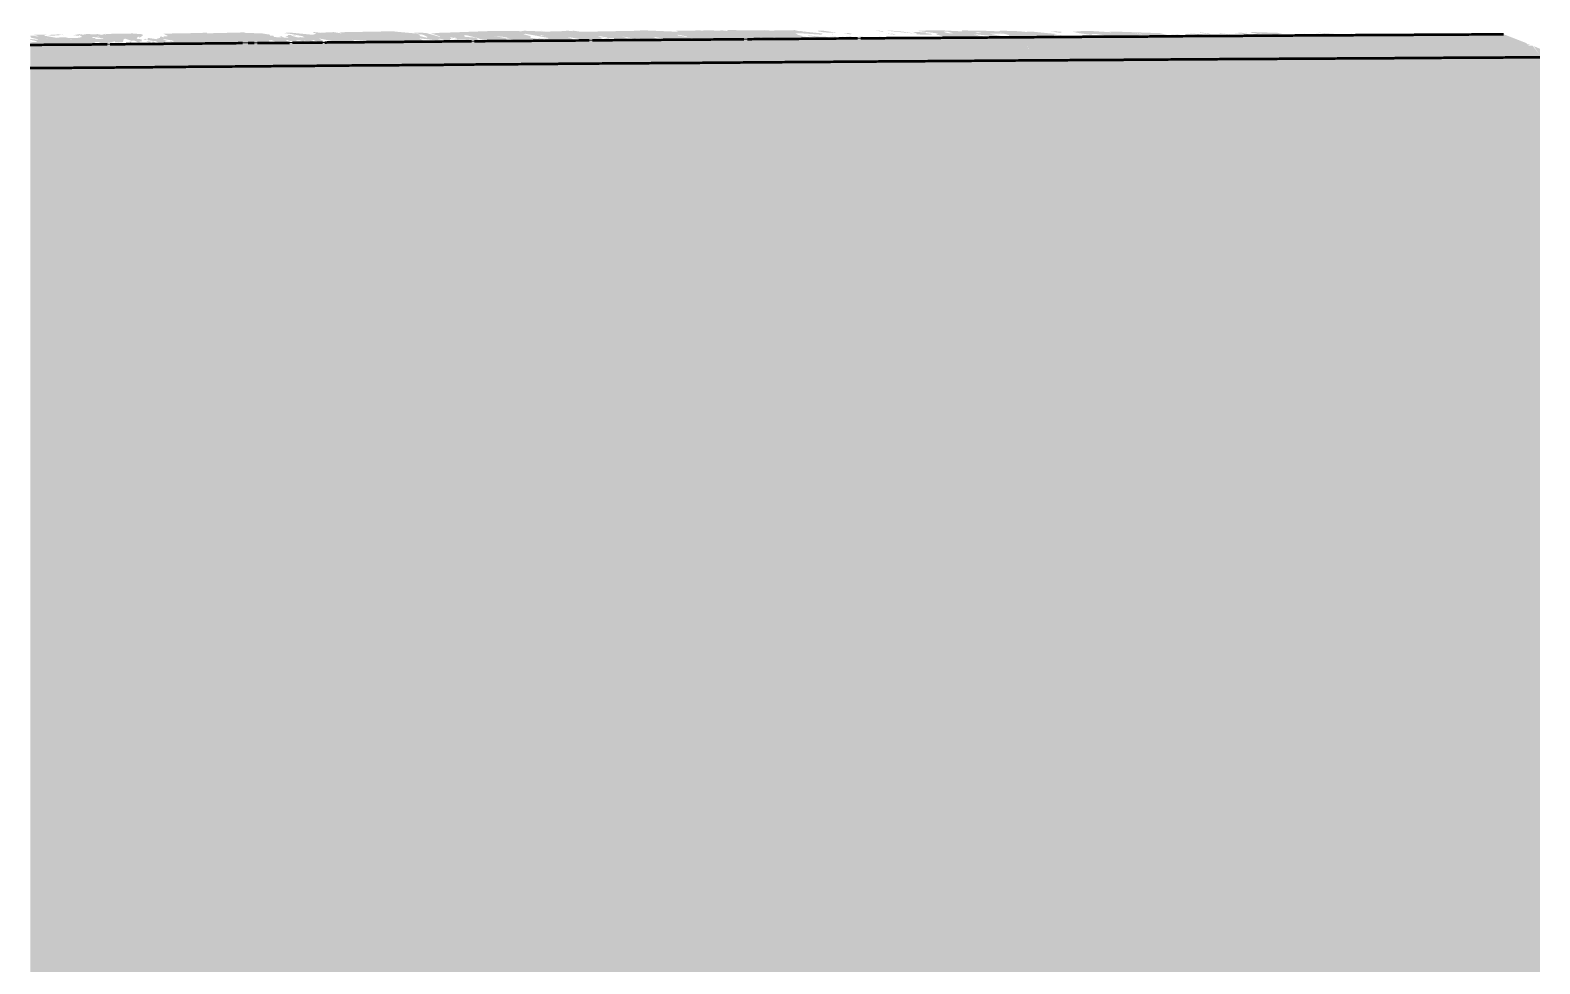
# Model space of a CAD drawing. Header units: metres. Extents: x 0 to 258, y 3 to 25.
# Drawn here: x 58.862 to 59.864, y 22.809 to 23.428 of the extents above; entities that cross this region are included whole.
import ezdxf

# ---------------------------------------------------------------- set-up
doc = ezdxf.new("R2010")
doc.units = ezdxf.units.M
doc.linetypes.add('JacobsDash', pattern=[0.0045, 0.003, -0.0015])
doc.layers.add('A-FLOR', color=7, linetype='Continuous', lineweight=50)
doc.layers.add('A-FLOR-HDLN', color=7, linetype='JacobsDash', lineweight=18)

msp = doc.modelspace()

# ---------------------------------------------------------------- hatches: boundary and pattern name
at = {"layer": 'A-FLOR', "lineweight": 5, "true_color": 0xc0c0c0}
h = msp.add_hatch(color=9, dxfattribs=at)
h.paths.add_polyline_path([(58.9137, 23.4192), (58.9136, 23.4184), (58.9141, 23.419)])
h.paths.add_polyline_path([(58.9177, 23.4192), (58.9175, 23.4185), (58.9193, 23.4185)])
h.paths.add_polyline_path([(58.9127, 23.4248), (58.9127, 23.4253), (58.9116, 23.4249)])
h.paths.add_polyline_path([(58.8625, 23.418), (58.9119, 23.419), (58.917, 23.4197), (58.9172, 23.4201), (58.9186, 23.4202), (58.9187, 23.4196), (58.9233, 23.4196), (58.9242, 23.42), (58.9239, 23.4208), (58.925, 23.4212), (58.9241, 23.4215), (58.9254, 23.4221), (58.9297, 23.4206), (58.9313, 23.4209), (58.9342, 23.4195), (58.9357, 23.4198), (58.9344, 23.4205), (58.9365, 23.4201), (58.9364, 23.4216), (58.9336, 23.4219), (58.9331, 23.4221), (58.9336, 23.423), (58.9347, 23.4235), (58.935, 23.4227), (58.9373, 23.4242), (58.9366, 23.425), (58.9303, 23.4255), (58.925, 23.4254), (58.919, 23.4253), (58.9186, 23.4253), (58.9172, 23.4253), (58.9107, 23.425), (58.9103, 23.4245), (58.9071, 23.4251), (58.9054, 23.4249), (58.9009, 23.4251), (58.9, 23.4251), (58.9, 23.4251), (58.8973, 23.4247), (58.8959, 23.4251), (58.8954, 23.4242), (58.8969, 23.4233), (58.8962, 23.4229), (58.8943, 23.4227), (58.8938, 23.4224), (58.8901, 23.4226), (58.8881, 23.4224), (58.8859, 23.423), (58.8812, 23.4228), (58.8799, 23.4226), (58.8713, 23.4241), (58.8732, 23.4246), (58.865, 23.4247), (58.8679, 23.4237), (58.8662, 23.4236), (58.8656, 23.4241), (58.8625, 23.4241), (58.863, 23.4227), (58.8658, 23.4221), (58.8677, 23.4217), (58.8673, 23.4213), (58.8625, 23.4219), (58.8625, 23.4211), (58.8634, 23.4213), (58.8666, 23.4203), (58.8671, 23.4198), (58.8645, 23.4198), (58.8625, 23.4196), (58.8625, 23.418)])
h.paths.add_polyline_path([(58.9211, 23.4185), (58.9226, 23.4185), (58.9212, 23.4194)])
h.paths.add_polyline_path([(58.9343, 23.4186), (58.9357, 23.4186), (58.9342, 23.4195)])
h.paths.add_polyline_path([(58.9424, 23.4187), (58.9443, 23.4187), (58.942, 23.4194)])
h.paths.add_polyline_path([(58.9463, 23.4187), (58.9464, 23.4193), (58.9458, 23.4193)])
h.paths.add_polyline_path([(58.9537, 23.4205), (58.9506, 23.4215), (58.9522, 23.4216), (58.9573, 23.4207), (58.9577, 23.4201), (58.9572, 23.4201), (58.9554, 23.4203)])
h.paths.add_polyline_path([(59.037, 23.4204), (59.0365, 23.4199), (59.0405, 23.4195), (59.0399, 23.4201)])
h.paths.add_polyline_path([(59.051, 23.4203), (59.0533, 23.4196), (59.0519, 23.4201)])
h.paths.add_polyline_path([(59.1383, 23.4209), (59.1344, 23.4214), (59.1327, 23.4218), (59.1344, 23.422), (59.1376, 23.421)])
h.paths.add_polyline_path([(59.1432, 23.4228), (59.1453, 23.423), (59.1441, 23.4227)])
h.paths.add_polyline_path([(59.1421, 23.422), (59.1408, 23.4231), (59.1455, 23.4221), (59.1459, 23.4216), (59.1441, 23.4218)])
h.paths.add_polyline_path([(59.1593, 23.4222), (59.158, 23.4227), (59.1507, 23.4233), (59.1504, 23.424), (59.1507, 23.4244), (59.1521, 23.4243), (59.1612, 23.422), (59.1597, 23.4221)])
h.paths.add_polyline_path([(59.2383, 23.4216), (59.2332, 23.4223), (59.238, 23.4217)])
h.paths.add_polyline_path([(59.2413, 23.4228), (59.239, 23.4239), (59.2449, 23.4229), (59.2457, 23.4223), (59.2425, 23.4227)])
h.paths.add_polyline_path([(59.2565, 23.4221), (59.2565, 23.4217), (59.2614, 23.4214), (59.2579, 23.422)])
h.paths.add_polyline_path([(59.3881, 23.4255), (59.3878, 23.426), (59.3878, 23.4256)])
h.paths.add_polyline_path([(59.2039, 23.4267), (59.2015, 23.4274), (59.2015, 23.4274), (59.2022, 23.427)])
h.paths.add_polyline_path([(59.0358, 23.4245), (59.0392, 23.424), (59.0376, 23.4246)])
h.paths.add_polyline_path([(59.0302, 23.4229), (59.0292, 23.4237), (59.0278, 23.4232)])
h.paths.add_polyline_path([(58.9397, 23.4212), (58.9389, 23.422), (58.9377, 23.4215)])
h.paths.add_polyline_path([(58.9506, 23.4187), (58.9525, 23.4193), (58.9517, 23.4199), (58.9529, 23.4204), (58.9541, 23.4203), (58.9572, 23.4194), (59.0169, 23.4193), (59.0169, 23.4198), (59.0215, 23.4194), (59.0208, 23.4209), (59.0224, 23.4211), (59.0256, 23.4199), (59.0335, 23.4202), (59.032, 23.4211), (59.0331, 23.4212), (59.0346, 23.4206), (59.039, 23.4206), (59.0394, 23.421), (59.0411, 23.421), (59.0438, 23.4201), (59.044, 23.4207), (59.0502, 23.4202), (59.0502, 23.4206), (59.0485, 23.4212), (59.0505, 23.4212), (59.0513, 23.4207), (59.0544, 23.42), (59.0584, 23.4197), (59.054, 23.4222), (59.067, 23.4197), (59.0776, 23.4204), (59.0764, 23.4213), (59.0905, 23.4199), (59.0905, 23.4203), (59.0954, 23.4199), (59.1234, 23.4207), (59.1206, 23.4223), (59.1346, 23.4206), (59.1342, 23.4208), (59.1389, 23.4205), (59.1392, 23.4207), (59.143, 23.4205), (59.1409, 23.421), (59.141, 23.4215), (59.141, 23.4218), (59.1421, 23.422), (59.1462, 23.4211), (59.1466, 23.4215), (59.1532, 23.4212), (59.154, 23.4215), (59.1571, 23.4208), (59.1612, 23.4205), (59.1584, 23.422), (59.1597, 23.422), (59.1642, 23.4211), (59.1788, 23.4214), (59.1775, 23.4221), (59.1796, 23.4221), (59.184, 23.4212), (59.2229, 23.4215), (59.2189, 23.4232), (59.2225, 23.4226), (59.2287, 23.4215), (59.2425, 23.4217), (59.2404, 23.4226), (59.2425, 23.4225), (59.2466, 23.4217), (59.2458, 23.4223), (59.2525, 23.4222), (59.2536, 23.4223), (59.2581, 23.4223), (59.2576, 23.4227), (59.2548, 23.4236), (59.2592, 23.4228), (59.2638, 23.422), (59.2641, 23.4223), (59.2745, 23.4218), (59.2771, 23.4215), (59.2799, 23.4215), (59.2759, 23.4229), (59.2771, 23.4231), (59.2829, 23.422), (59.3475, 23.4221), (59.3464, 23.4229), (59.3556, 23.4225), (59.3553, 23.423), (59.3631, 23.422), (59.3824, 23.4227), (59.3747, 23.4235), (59.3746, 23.4238), (59.3714, 23.4247), (59.3709, 23.4251), (59.3699, 23.4257), (59.3736, 23.4256), (59.3874, 23.4247), (59.3873, 23.425), (59.3881, 23.4255), (59.3721, 23.4271), (59.3696, 23.4277), (59.3696, 23.4277), (59.3563, 23.4275), (59.3553, 23.4273), (59.3493, 23.4277), (59.3493, 23.4277), (59.3474, 23.4275), (59.3299, 23.4277), (59.3253, 23.4277), (59.3244, 23.4272), (59.3202, 23.4277), (59.3201, 23.4273), (59.313, 23.4276), (59.3119, 23.4276), (59.3095, 23.4276), (59.3086, 23.4274), (59.3066, 23.4275), (59.2974, 23.4274), (59.2908, 23.4273), (59.2927, 23.4266), (59.2692, 23.4276), (59.262, 23.4272), (59.2601, 23.4272), (59.2278, 23.4266), (59.2223, 23.4274), (59.2223, 23.427), (59.2183, 23.4274), (59.2183, 23.4274), (59.2174, 23.4271), (59.2039, 23.4267), (59.1958, 23.4271), (59.19, 23.4273), (59.1882, 23.427), (59.1832, 23.4271), (59.1676, 23.4271), (59.1372, 23.426), (59.1328, 23.4259), (59.1305, 23.4256), (59.1284, 23.4255), (59.1343, 23.4236), (59.1342, 23.4232), (59.1252, 23.4258), (59.1218, 23.426), (59.1165, 23.4261), (59.1235, 23.4245), (59.1246, 23.4239), (59.126, 23.4232), (59.1255, 23.4227), (59.1212, 23.4237), (59.1206, 23.4243), (59.1214, 23.4246), (59.1182, 23.4255), (59.106, 23.4266), (59.1033, 23.4269), (59.1015, 23.4269), (59.0984, 23.4269), (59.095, 23.4268), (59.0945, 23.4268), (59.0675, 23.4263), (59.0692, 23.4255), (59.0638, 23.4264), (59.0554, 23.426), (59.0554, 23.4259), (59.0501, 23.4265), (59.0502, 23.4261), (59.0522, 23.4254), (59.0507, 23.4249), (59.0502, 23.4246), (59.0346, 23.4261), (59.0304, 23.4258), (59.0353, 23.4252), (59.0431, 23.4237), (59.0445, 23.4229), (59.0424, 23.4229), (59.0417, 23.4231), (59.0402, 23.4228), (59.036, 23.4239), (59.0356, 23.4245), (59.0335, 23.4245), (59.0335, 23.424), (59.0319, 23.4237), (59.0334, 23.4228), (59.0337, 23.4225), (59.0302, 23.4229), (59.0262, 23.423), (59.0241, 23.4232), (59.0238, 23.424), (59.0215, 23.424), (59.0215, 23.4247), (59.0165, 23.4255), (59.0052, 23.4259), (59.0042, 23.4262), (59.0042, 23.4262), (58.9798, 23.4256), (58.9798, 23.426), (58.9798, 23.426), (58.9614, 23.4255), (58.9573, 23.4257), (58.9563, 23.4254), (58.951, 23.4254), (58.9512, 23.4251), (58.9535, 23.4241), (58.9535, 23.4235), (58.9511, 23.4235), (58.9509, 23.4229), (58.9491, 23.4236), (58.9486, 23.423), (58.9485, 23.4225), (58.9468, 23.4222), (58.9466, 23.4217), (58.9402, 23.4226), (58.9407, 23.4217), (58.9397, 23.4212), (58.945, 23.4204), (58.9456, 23.4204), (58.9475, 23.4195), (58.9493, 23.419)])
h.paths.add_polyline_path([(58.9553, 23.4188), (58.9572, 23.4194), (58.9525, 23.4193)])
h.paths.add_polyline_path([(58.9053, 23.4189), (58.9053, 23.4196), (58.9059, 23.4199), (58.9077, 23.4199), (58.9094, 23.4191), (58.9078, 23.4191), (58.9072, 23.4191)])
h.paths.add_polyline_path([(58.9441, 23.4193), (58.9456, 23.4195), (58.9439, 23.4203), (58.9433, 23.4197), (58.9437, 23.4195)])
h.paths.add_polyline_path([(58.9289, 23.4193), (58.9299, 23.4199), (58.9283, 23.4203)])
h.paths.add_polyline_path([(59.0238, 23.4194), (59.0256, 23.4199), (59.0216, 23.4198)])
h.paths.add_polyline_path([(58.942, 23.4194), (58.9428, 23.42), (58.9402, 23.4204), (58.9397, 23.4199), (58.9407, 23.4197)])
h.paths.add_polyline_path([(59.0303, 23.4194), (59.0301, 23.42), (59.0303, 23.4194)])
h.paths.add_polyline_path([(59.0424, 23.4195), (59.0423, 23.42), (59.0424, 23.4195)])
h.paths.add_polyline_path([(59.0483, 23.4196), (59.0478, 23.4201), (59.0476, 23.42)])
h.paths.add_polyline_path([(59.0605, 23.4197), (59.0618, 23.4202), (59.0592, 23.4204)])
h.paths.add_polyline_path([(59.0808, 23.4198), (59.0823, 23.4204), (59.08, 23.4199)])
h.paths.add_polyline_path([(59.1264, 23.4202), (59.1278, 23.4208), (59.1259, 23.4203)])
h.paths.add_polyline_path([(58.8625, 23.4202), (58.8647, 23.4208), (58.8625, 23.4204), (58.8625, 23.4202)])
h.paths.add_polyline_path([(59.1453, 23.4203), (59.1473, 23.4204), (59.1441, 23.4209)])
h.paths.add_polyline_path([(59.1512, 23.4204), (59.1503, 23.421), (59.1509, 23.4205)])
h.paths.add_polyline_path([(59.1551, 23.4204), (59.1549, 23.4208), (59.1551, 23.4204)])
h.paths.add_polyline_path([(59.1633, 23.4205), (59.1631, 23.4209), (59.1631, 23.4206)])
h.paths.add_polyline_path([(59.183, 23.4206), (59.184, 23.4212), (59.1807, 23.421), (59.1828, 23.4207)])
h.paths.add_polyline_path([(59.2264, 23.421), (59.2275, 23.4215), (59.2242, 23.4213), (59.2264, 23.421)])
h.paths.add_polyline_path([(59.246, 23.4211), (59.2458, 23.4215), (59.2458, 23.4212)])
h.paths.add_polyline_path([(59.252, 23.4212), (59.252, 23.4215), (59.2502, 23.4217)])
h.paths.add_polyline_path([(59.2559, 23.4212), (59.2562, 23.4215), (59.2542, 23.4217)])
h.paths.add_polyline_path([(59.2638, 23.4213), (59.2623, 23.4218), (59.2622, 23.4217)])
h.paths.add_polyline_path([(59.2699, 23.4213), (59.2692, 23.4217), (59.2692, 23.4215)])
h.paths.add_polyline_path([(59.2029, 23.4215), (59.2029, 23.4219), (59.2061, 23.4214)])
h.paths.add_polyline_path([(59.2012, 23.4213), (59.1994, 23.4219), (59.2022, 23.4214)])
h.paths.add_polyline_path([(59.2824, 23.4214), (59.2828, 23.422), (59.2807, 23.4216)])
h.paths.add_polyline_path([(58.889, 23.4215), (58.889, 23.4219), (58.8902, 23.4218)])
h.paths.add_polyline_path([(58.8748, 23.4217), (58.8725, 23.4223), (58.8748, 23.4218)])
h.paths.add_polyline_path([(58.9073, 23.423), (58.9073, 23.4235), (58.9085, 23.4234)])
h.paths.add_polyline_path([(58.9058, 23.4218), (58.9057, 23.4224), (58.9036, 23.4226), (58.9039, 23.4232), (58.9114, 23.4223), (58.9104, 23.422), (58.9059, 23.4218)])
h.paths.add_polyline_path([(59.2018, 23.424), (59.2001, 23.4246), (59.2033, 23.4242)])
h.paths.add_polyline_path([(59.2043, 23.4234), (59.2047, 23.4229), (59.2046, 23.4234)])
h.paths.add_polyline_path([(59.1994, 23.4219), (59.1944, 23.4226), (59.1942, 23.4232), (59.1944, 23.4237), (59.1895, 23.425), (59.1911, 23.4253), (59.2063, 23.4225), (59.2058, 23.422), (59.202, 23.422), (59.1995, 23.4223)])
h.paths.add_polyline_path([(59.3006, 23.4223), (59.3005, 23.4226), (59.303, 23.4222)])
h.paths.add_polyline_path([(59.3973, 23.4228), (59.3969, 23.4233), (59.3925, 23.4236), (59.3964, 23.4229), (59.397, 23.4228)])
h.paths.add_polyline_path([(59.3925, 23.4228), (59.3953, 23.4222), (59.3973, 23.4228), (59.3941, 23.4229)])
h.paths.add_polyline_path([(59.3895, 23.4222), (59.3925, 23.4228), (59.3902, 23.4233), (59.3852, 23.4235), (59.3788, 23.4242), (59.3788, 23.4238), (59.3877, 23.4224)])
h.paths.add_polyline_path([(59.4016, 23.4229), (59.4019, 23.4233), (59.3994, 23.4232)])
h.paths.add_polyline_path([(59.4042, 23.4223), (59.4022, 23.4228), (59.4027, 23.4227)])
h.paths.add_polyline_path([(59.1788, 23.4223), (59.17, 23.4238), (59.1759, 23.4233), (59.1791, 23.4227)])
h.paths.add_polyline_path([(59.4112, 23.4229), (59.409, 23.4235), (59.4103, 23.423)])
h.paths.add_polyline_path([(59.4112, 23.4223), (59.4112, 23.4229), (59.4101, 23.4225)])
h.paths.add_polyline_path([(59.4148, 23.423), (59.4144, 23.4235), (59.4108, 23.4234)])
h.paths.add_polyline_path([(59.4177, 23.4224), (59.4166, 23.4228), (59.4166, 23.4226)])
h.paths.add_polyline_path([(59.5441, 23.4245), (59.5462, 23.4239), (59.549, 23.4238)])
h.paths.add_polyline_path([(59.4494, 23.4254), (59.4413, 23.4267), (59.4344, 23.4273), (59.4297, 23.4274), (59.4492, 23.4254)])
h.paths.add_polyline_path([(59.4604, 23.4252), (59.4562, 23.4258), (59.4566, 23.4262), (59.4477, 23.4266), (59.4507, 23.4253), (59.4504, 23.425), (59.4553, 23.4246), (59.4605, 23.4248)])
h.paths.add_polyline_path([(59.4679, 23.4233), (59.4726, 23.4233), (59.4762, 23.423), (59.4797, 23.4228), (59.5328, 23.4237), (59.5416, 23.4232), (59.5411, 23.4238), (59.5416, 23.424), (59.5416, 23.4246), (59.5435, 23.4251), (59.5274, 23.4267), (59.5267, 23.4266), (59.5196, 23.4273), (59.5196, 23.4273), (59.5246, 23.4268), (59.5233, 23.4265), (59.5179, 23.427), (59.5058, 23.4274), (59.5058, 23.4274), (59.5052, 23.4269), (59.4928, 23.4274), (59.4807, 23.4275), (59.4806, 23.4275), (59.4804, 23.4269), (59.4686, 23.4275), (59.467, 23.4275), (59.457, 23.4275), (59.4507, 23.4272), (59.4648, 23.4255), (59.4637, 23.4253), (59.4637, 23.4247), (59.4648, 23.4245), (59.4687, 23.4234), (59.4679, 23.4233)])
h.paths.add_polyline_path([(59.4684, 23.4227), (59.4665, 23.4232), (59.4681, 23.4228)])
h.paths.add_polyline_path([(59.4077, 23.4231), (59.4069, 23.4235), (59.4034, 23.4235)])
h.paths.add_polyline_path([(59.4274, 23.4232), (59.4257, 23.4238), (59.4257, 23.4235)])
h.paths.add_polyline_path([(59.2979, 23.4232), (59.2919, 23.4242), (59.2919, 23.4247), (59.2951, 23.4241), (59.2981, 23.4236)])
h.paths.add_polyline_path([(58.8847, 23.4242), (58.8842, 23.4247), (58.8831, 23.4247)])
h.paths.add_polyline_path([(58.8769, 23.424), (58.8833, 23.4245), (58.8814, 23.4249), (58.8814, 23.4249), (58.8742, 23.4245), (58.8761, 23.4241)])
h.paths.add_polyline_path([(59.5556, 23.4233), (59.5535, 23.4238), (59.5555, 23.4234)])
h.paths.add_polyline_path([(59.5612, 23.4234), (59.5587, 23.4239), (59.5612, 23.4234)])
h.paths.add_polyline_path([(59.4912, 23.424), (59.4911, 23.4243), (59.4883, 23.4251), (59.499, 23.424), (59.4987, 23.4236), (59.4952, 23.4236), (59.4927, 23.4239)])
h.paths.add_polyline_path([(59.491, 23.4234), (59.4894, 23.4243), (59.4912, 23.4235)])
h.paths.add_polyline_path([(59.5761, 23.4235), (59.573, 23.424), (59.576, 23.4235)])
h.paths.add_polyline_path([(59.5663, 23.4247), (59.5665, 23.4244), (59.5665, 23.4246)])
h.paths.add_polyline_path([(59.5757, 23.4242), (59.59, 23.4241), (59.5955, 23.4243), (59.6013, 23.4245), (59.6025, 23.4246), (59.6134, 23.4237), (59.6174, 23.4243), (59.612, 23.4257), (59.5807, 23.4268), (59.5777, 23.4268), (59.5795, 23.4263), (59.5666, 23.4271), (59.566, 23.4271), (59.5614, 23.4272), (59.5541, 23.4266), (59.5587, 23.4256), (59.5665, 23.4246), (59.5665, 23.4252), (59.5699, 23.4251), (59.5743, 23.4244)])
h.paths.add_polyline_path([(59.5801, 23.4235), (59.578, 23.4239), (59.5801, 23.4235)])
h.paths.add_polyline_path([(59.4973, 23.4255), (59.4942, 23.4257), (59.4968, 23.4256)])
h.paths.add_polyline_path([(59.5043, 23.4251), (59.5046, 23.4247), (59.5046, 23.4251)])
h.paths.add_polyline_path([(59.5082, 23.4235), (59.4985, 23.4254), (59.5077, 23.4253), (59.5081, 23.4254), (59.5116, 23.4245), (59.5118, 23.4241), (59.5118, 23.4237), (59.5106, 23.4236)])
h.paths.add_polyline_path([(59.5842, 23.4235), (59.5822, 23.424), (59.5841, 23.4235)])
h.paths.add_polyline_path([(59.5948, 23.4236), (59.5922, 23.4241), (59.5946, 23.4236)])
h.paths.add_polyline_path([(59.5992, 23.4236), (59.5978, 23.424), (59.599, 23.4237)])
h.paths.add_polyline_path([(59.606, 23.4237), (59.6054, 23.4242), (59.6056, 23.4237)])
h.paths.add_polyline_path([(59.622, 23.4243), (59.6211, 23.4247), (59.6175, 23.4248)])
h.paths.add_polyline_path([(59.6224, 23.4238), (59.622, 23.4243), (59.622, 23.4238)])
h.paths.add_polyline_path([(59.3788, 23.4238), (59.3787, 23.4242), (59.3787, 23.4238)])
h.paths.add_polyline_path([(59.635, 23.4244), (59.634, 23.4248), (59.6338, 23.4246)])
h.paths.add_polyline_path([(59.6223, 23.425), (59.6211, 23.4247), (59.6263, 23.4244)])
h.paths.add_polyline_path([(59.6316, 23.4238), (59.635, 23.4244), (59.6272, 23.4243), (59.6314, 23.4238)])
h.paths.add_polyline_path([(58.8943, 23.4239), (58.8954, 23.4244), (58.8954, 23.4251), (58.8912, 23.4244), (58.8939, 23.424)])
h.paths.add_polyline_path([(59.5598, 23.4239), (59.5575, 23.4244), (59.5587, 23.4241)])
h.paths.add_polyline_path([(59.6563, 23.424), (59.6547, 23.4243), (59.6547, 23.4242)])
h.paths.add_polyline_path([(59.6766, 23.4241), (59.676, 23.4244), (59.676, 23.4242)])
h.paths.add_polyline_path([(59.6781, 23.4253), (59.6907, 23.4249), (59.6897, 23.4252), (59.693, 23.4254), (59.6907, 23.4259), (59.6718, 23.4265), (59.6718, 23.4265), (59.6724, 23.426), (59.676, 23.4255)])
h.paths.add_polyline_path([(59.6755, 23.4248), (59.6781, 23.4253), (59.6724, 23.4252), (59.6734, 23.4251)])
h.paths.add_polyline_path([(59.6805, 23.4241), (59.6786, 23.4245), (59.6792, 23.4243)])
h.paths.add_polyline_path([(59.6845, 23.4242), (59.6839, 23.4244), (59.6839, 23.4243)])
h.paths.add_polyline_path([(59.6993, 23.4242), (59.6974, 23.4247), (59.6974, 23.4245)])
h.paths.add_polyline_path([(59.7088, 23.425), (59.7073, 23.4254), (59.7083, 23.425)])
h.paths.add_polyline_path([(59.7129, 23.4243), (59.7108, 23.4248), (59.7108, 23.4247)])
h.paths.add_polyline_path([(59.7189, 23.4249), (59.7147, 23.4257), (59.7163, 23.4252)])
h.paths.add_polyline_path([(59.7198, 23.4244), (59.7189, 23.4249), (59.7177, 23.4246)])
h.paths.add_polyline_path([(59.7288, 23.4244), (59.7277, 23.425), (59.7291, 23.4251), (59.716, 23.4261), (59.7223, 23.425), (59.7287, 23.4244)])
h.paths.add_polyline_path([(59.6414, 23.4244), (59.6423, 23.4246), (59.6296, 23.4258), (59.6386, 23.4245)])
h.paths.add_polyline_path([(59.6599, 23.4246), (59.652, 23.4257), (59.6512, 23.4252), (59.6534, 23.4253)])
h.paths.add_polyline_path([(59.7547, 23.4246), (59.752, 23.425), (59.7539, 23.4247)])
h.paths.add_polyline_path([(59.4429, 23.4248), (59.4411, 23.4253), (59.4413, 23.4252)])
h.paths.add_polyline_path([(59.4423, 23.4246), (59.4429, 23.4248), (59.4413, 23.4247)])
h.paths.add_polyline_path([(59.4363, 23.4248), (59.4347, 23.4253), (59.4309, 23.4256)])
h.paths.add_polyline_path([(59.4359, 23.4246), (59.4363, 23.4248), (59.4295, 23.4256)])
h.paths.add_polyline_path([(59.7787, 23.4247), (59.7761, 23.4251), (59.778, 23.4248)])
h.paths.add_polyline_path([(59.3955, 23.4248), (59.3944, 23.4253), (59.3944, 23.425)])
h.paths.add_polyline_path([(59.7885, 23.4248), (59.7867, 23.4253), (59.7875, 23.4249)])
h.paths.add_polyline_path([(59.6005, 23.4248), (59.5948, 23.4258), (59.5994, 23.4252), (59.6004, 23.4248)])
h.paths.add_polyline_path([(59.6699, 23.4258), (59.6685, 23.4262), (59.6686, 23.426)])
h.paths.add_polyline_path([(59.6716, 23.4248), (59.6661, 23.426), (59.6604, 23.4258), (59.6684, 23.4251)])
h.paths.add_polyline_path([(59.7926, 23.4248), (59.7895, 23.4253), (59.7915, 23.4249)])
h.paths.add_polyline_path([(59.7968, 23.4248), (59.7935, 23.4253), (59.7956, 23.425)])
h.paths.add_polyline_path([(59.8012, 23.4249), (59.799, 23.4253), (59.8012, 23.4249)])
h.paths.add_polyline_path([(59.4066, 23.4249), (59.4073, 23.4253), (59.4049, 23.4258), (59.403, 23.4255)])
h.paths.add_polyline_path([(59.6452, 23.425), (59.6447, 23.4254), (59.6386, 23.4262), (59.6379, 23.426), (59.6447, 23.425)])
h.paths.add_polyline_path([(59.7398, 23.425), (59.7386, 23.4254), (59.7386, 23.4251)])
h.paths.add_polyline_path([(59.4266, 23.4251), (59.4257, 23.4255), (59.4257, 23.4253)])
h.paths.add_polyline_path([(59.3975, 23.426), (59.388, 23.4274), (59.3851, 23.4273), (59.3851, 23.4269), (59.3891, 23.4262), (59.3963, 23.4259)])
h.paths.add_polyline_path([(59.4033, 23.4252), (59.4022, 23.4256), (59.4022, 23.4253)])
h.paths.add_polyline_path([(59.4722, 23.4256), (59.4695, 23.4261), (59.4683, 23.4267), (59.4713, 23.4266), (59.4751, 23.4255), (59.4726, 23.4255)])
h.paths.add_polyline_path([(59.5068, 23.4259), (59.5062, 23.4256), (59.5058, 23.426)])
h.paths.add_polyline_path([(59.4905, 23.4259), (59.4895, 23.4264), (59.4913, 23.4263), (59.4932, 23.4259)])
h.paths.add_polyline_path([(59.5465, 23.4259), (59.5463, 23.4261), (59.5463, 23.4266), (59.5394, 23.4271), (59.543, 23.4263), (59.5432, 23.4263)])
h.paths.add_polyline_path([(59.4284, 23.4266), (59.4284, 23.427), (59.4231, 23.4276), (59.4257, 23.427)])
h.paths.add_polyline_path([(59.376, 23.4268), (59.3777, 23.4269), (59.3721, 23.4271)])
h = msp.add_hatch(color=9, dxfattribs=at)
h.paths.add_polyline_path([(59.2376, 23.4054), (59.2376, 23.4054), (59.2376, 23.4132)])
h.paths.add_polyline_path([(58.8625, 23.4024), (59.5653, 23.4078), (59.8638, 23.4096), (59.8638, 23.4111), (59.859, 23.4174), (59.856, 23.4174), (59.8571, 23.4182), (59.8571, 23.4182), (59.8556, 23.4182), (59.8549, 23.4191), (59.8534, 23.4197), (59.8395, 23.4251), (59.1078, 23.42), (58.8625, 23.4174), (58.8625, 23.4064)])
h.paths.add_polyline_path([(59.586, 23.4084), (59.5841, 23.4157), (59.5841, 23.4157)])
h.paths.add_polyline_path([(59.8638, 23.4111), (59.8638, 23.4154), (59.8598, 23.4171)])
h.paths.add_polyline_path([(59.4209, 23.4146), (59.4209, 23.4146), (59.4209, 23.4146)])
h.paths.add_polyline_path([(59.434, 23.4147), (59.434, 23.4147), (59.4335, 23.4182)])
h.paths.add_polyline_path([(59.4835, 23.415), (59.4835, 23.415), (59.483, 23.4182)])
h.paths.add_polyline_path([(59.5245, 23.4153), (59.5244, 23.4153), (59.524, 23.4182)])
h.paths.add_polyline_path([(59.5294, 23.4153), (59.5294, 23.4154), (59.5289, 23.4182)])
h.paths.add_polyline_path([(59.5388, 23.4154), (59.5388, 23.4154), (59.5383, 23.4182)])
h = msp.add_hatch(color=9, dxfattribs=at)
h.paths.add_polyline_path([(59.4404, 23.4069), (59.4404, 23.4069), (59.4405, 23.3986)])
h.paths.add_polyline_path([(58.8625, 22.2168), (59.6349, 22.2228), (59.8638, 22.2242), (59.8638, 23.4096), (58.8625, 23.4024), (58.8625, 22.2237)])

# ---------------------------------------------------------------- linework, layer by layer
at = {"layer": 'A-FLOR'}
for points, knots in [([(59.2024, 23.4208), (59.2025, 23.4208), (59.205, 23.4208), (59.2091, 23.4208), (59.2131, 23.4209), (59.2147, 23.4209)], [0.464770524, 0.464770524, 0.464770524, 0.464770524, 0.46484375, 0.466796875, 0.468002586, 0.468002586, 0.468002586, 0.468002586]), ([(59.2147, 23.4209), (59.2156, 23.4209), (59.2196, 23.4209), (59.2235, 23.4209), (59.2264, 23.421)], [0.468002766, 0.468002766, 0.468002766, 0.468002766, 0.46875, 0.471233289, 0.471233289, 0.471233289, 0.471233289]), ([(59.2265, 23.421), (59.2281, 23.421), (59.2304, 23.421), (59.2326, 23.421), (59.2332, 23.421)], [0.471234648, 0.471234648, 0.471234648, 0.471234648, 0.47265625, 0.473173885, 0.473173885, 0.473173885, 0.473173885]), ([(59.2376, 23.4211), (59.2399, 23.4211), (59.2441, 23.4211), (59.2482, 23.4211), (59.25, 23.4212)], [0.47446671, 0.47446671, 0.47446671, 0.47446671, 0.4765625, 0.47834011, 0.47834011, 0.47834011, 0.47834011]), ([(59.25, 23.4212), (59.2502, 23.4212), (59.2524, 23.4212), (59.2557, 23.4212), (59.2587, 23.4212), (59.2599, 23.4212)], [0.478345184, 0.478345184, 0.478345184, 0.478345184, 0.478515625, 0.48046875, 0.481570428, 0.481570428, 0.481570428, 0.481570428]), ([(59.2599, 23.4212), (59.2607, 23.4212), (59.2627, 23.4213), (59.2647, 23.4213), (59.2658, 23.4213)], [0.481577246, 0.481577246, 0.481577246, 0.481577246, 0.482421875, 0.483514266, 0.483514266, 0.483514266, 0.483514266]), ([(59.2658, 23.4213), (59.2667, 23.4213), (59.2717, 23.4213), (59.2786, 23.4214), (59.2848, 23.4214), (59.2868, 23.4214)], [0.483516484, 0.483516484, 0.483516484, 0.483516484, 0.484375, 0.48828125, 0.489976523, 0.489976523, 0.489976523, 0.489976523]), ([(59.2935, 23.4215), (59.2938, 23.4215), (59.2965, 23.4215), (59.3004, 23.4215), (59.3042, 23.4216), (59.3055, 23.4216)], [0.491919845, 0.491919845, 0.491919845, 0.491919845, 0.4921875, 0.494140625, 0.495149613, 0.495149613, 0.495149613, 0.495149613]), ([(59.3055, 23.4216), (59.3067, 23.4216), (59.3084, 23.4216), (59.3101, 23.4216), (59.3105, 23.4216)], [0.495151907, 0.495151907, 0.495151907, 0.495151907, 0.49609375, 0.496442466, 0.496442466, 0.496442466, 0.496442466]), ([(59.3105, 23.4216), (59.3152, 23.4216), (59.3236, 23.4217), (59.332, 23.4218), (59.3358, 23.4218)], [0.496444732, 0.496444732, 0.496444732, 0.496444732, 0.5, 0.502905532, 0.502905532, 0.502905532, 0.502905532]), ([(59.3383, 23.4218), (59.3388, 23.4218), (59.3412, 23.4218), (59.3437, 23.4219), (59.3457, 23.4219)], [0.503555268, 0.503555268, 0.503555268, 0.503555268, 0.50390625, 0.505492561, 0.505492561, 0.505492561, 0.505492561]), ([(59.3457, 23.4219), (59.3486, 23.4219), (59.3517, 23.4219), (59.3549, 23.4219), (59.3552, 23.4219)], [0.505494505, 0.505494505, 0.505494505, 0.505494505, 0.5078125, 0.508074826, 0.508074826, 0.508074826, 0.508074826]), ([(59.3552, 23.4219), (59.3561, 23.4219), (59.3581, 23.422), (59.3624, 23.422), (59.3685, 23.422), (59.376, 23.4221), (59.3813, 23.4221), (59.3841, 23.4221), (59.3844, 23.4221)], [0.508080155, 0.508080155, 0.508080155, 0.508080155, 0.508789062, 0.509765625, 0.51171875, 0.513671875, 0.515625, 0.515837041, 0.515837041, 0.515837041, 0.515837041]), ([(59.3844, 23.4221), (59.3892, 23.4222), (59.3943, 23.4222), (59.3992, 23.4223), (59.3994, 23.4223)], [0.515837104, 0.515837104, 0.515837104, 0.515837104, 0.51953125, 0.519709558, 0.519709558, 0.519709558, 0.519709558]), ([(59.3994, 23.4223), (59.4016, 23.4223), (59.4056, 23.4223), (59.4095, 23.4223), (59.4112, 23.4223)], [0.519715579, 0.519715579, 0.519715579, 0.519715579, 0.521484375, 0.522947641, 0.522947641, 0.522947641, 0.522947641]), ([(59.4178, 23.4224), (59.4183, 23.4224), (59.4209, 23.4224), (59.4273, 23.4225), (59.4343, 23.4225), (59.4412, 23.4226), (59.4475, 23.4226), (59.4523, 23.4226), (59.4573, 23.4227), (59.4615, 23.4227), (59.4663, 23.4227), (59.4717, 23.4228), (59.4756, 23.4228), (59.4772, 23.4228)], [0.52488688, 0.52488688, 0.52488688, 0.52488688, 0.52539062, 0.52734375, 0.53125, 0.53320312, 0.53515625, 0.5390625, 0.54101562, 0.54296875, 0.54492188, 0.546875, 0.5481559, 0.5481559, 0.5481559, 0.5481559]), ([(59.4772, 23.4228), (59.4781, 23.4228), (59.4814, 23.4228), (59.4867, 23.4229), (59.4912, 23.4229), (59.493, 23.4229)], [0.548157725, 0.548157725, 0.548157725, 0.548157725, 0.548828125, 0.55078125, 0.552036199, 0.552036199, 0.552036199, 0.552036199]), ([(59.493, 23.4229), (59.494, 23.4229), (59.4968, 23.4229), (59.4996, 23.423), (59.5014, 23.423)], [0.552041695, 0.552041695, 0.552041695, 0.552041695, 0.552734375, 0.55397393, 0.55397393, 0.55397393, 0.55397393]), ([(59.5014, 23.423), (59.5025, 23.423), (59.5053, 23.423), (59.5081, 23.423), (59.5098, 23.423)], [0.553975436, 0.553975436, 0.553975436, 0.553975436, 0.5546875, 0.55591419, 0.55591419, 0.55591419, 0.55591419]), ([(59.5099, 23.423), (59.5109, 23.423), (59.5127, 23.423), (59.5145, 23.4231), (59.5153, 23.4231)], [0.555914674, 0.555914674, 0.555914674, 0.555914674, 0.556640625, 0.557207302, 0.557207302, 0.557207302, 0.557207302]), ([(59.5153, 23.4231), (59.5172, 23.4231), (59.5244, 23.4231), (59.5316, 23.4232), (59.5367, 23.4232), (59.5373, 23.4232)], [0.557207498, 0.557207498, 0.557207498, 0.557207498, 0.55859375, 0.5625, 0.56302521, 0.56302521, 0.56302521, 0.56302521]), ([(59.5416, 23.4232), (59.5439, 23.4233), (59.5466, 23.4233), (59.5493, 23.4233), (59.5498, 23.4233)], [0.564318035, 0.564318035, 0.564318035, 0.564318035, 0.56640625, 0.566897363, 0.566897363, 0.566897363, 0.566897363]), ([(59.5556, 23.4233), (59.557, 23.4233), (59.5595, 23.4234), (59.562, 23.4234), (59.563, 23.4234)], [0.568842922, 0.568842922, 0.568842922, 0.568842922, 0.5703125, 0.571428571, 0.571428571, 0.571428571, 0.571428571]), ([(59.563, 23.4234), (59.5638, 23.4234), (59.5664, 23.4234), (59.5707, 23.4234), (59.5744, 23.4235), (59.5761, 23.4235)], [0.571430254, 0.571430254, 0.571430254, 0.571430254, 0.572265625, 0.57421875, 0.575946986, 0.575946986, 0.575946986, 0.575946986]), ([(59.5762, 23.4235), (59.5764, 23.4235), (59.5786, 23.4235), (59.5839, 23.4235), (59.5893, 23.4236), (59.5926, 23.4236)], [0.575953458, 0.575953458, 0.575953458, 0.575953458, 0.576171875, 0.578125, 0.581124758, 0.581124758, 0.581124758, 0.581124758]), ([(59.5926, 23.4236), (59.5936, 23.4236), (59.5972, 23.4236), (59.601, 23.4236), (59.6037, 23.4236)], [0.581126194, 0.581126194, 0.581126194, 0.581126194, 0.58203125, 0.584352174, 0.584352174, 0.584352174, 0.584352174]), ([(59.6037, 23.4236), (59.6056, 23.4237), (59.6094, 23.4237), (59.6133, 23.4237), (59.6154, 23.4237)], [0.58435682, 0.58435682, 0.58435682, 0.58435682, 0.5859375, 0.587588882, 0.587588882, 0.587588882, 0.587588882]), ([(59.6154, 23.4237), (59.6157, 23.4237), (59.6185, 23.4237), (59.626, 23.4238), (59.6353, 23.4239), (59.642, 23.4239), (59.6444, 23.4239)], [0.587590318, 0.587590318, 0.587590318, 0.587590318, 0.587890625, 0.58984375, 0.59375, 0.595988456, 0.595988456, 0.595988456, 0.595988456]), ([(59.6444, 23.4239), (59.6462, 23.4239), (59.6489, 23.4239), (59.6515, 23.424), (59.6525, 23.424)], [0.595992243, 0.595992243, 0.595992243, 0.595992243, 0.59765625, 0.5985773, 0.5985773, 0.5985773, 0.5985773]), ([(59.6525, 23.424), (59.6535, 23.424), (59.6565, 23.424), (59.6612, 23.424), (59.6662, 23.424), (59.6695, 23.4241), (59.671, 23.4241)], [0.598577893, 0.598577893, 0.598577893, 0.598577893, 0.599609375, 0.6015625, 0.603515625, 0.605036008, 0.605036008, 0.605036008, 0.605036008]), ([(59.671, 23.4241), (59.6714, 23.4241), (59.6737, 23.4241), (59.6762, 23.4241), (59.6784, 23.4241), (59.6786, 23.4241)], [0.605042017, 0.605042017, 0.605042017, 0.605042017, 0.60546875, 0.607421875, 0.607622831, 0.607622831, 0.607622831, 0.607622831]), ([(59.6825, 23.4241), (59.683, 23.4242), (59.6875, 23.4242), (59.6943, 23.4242), (59.7032, 23.4243), (59.7101, 23.4243), (59.7149, 23.4243), (59.7173, 23.4244), (59.7175, 23.4244)], [0.60892049, 0.60892049, 0.60892049, 0.60892049, 0.609375, 0.61328125, 0.61523438, 0.6171875, 0.61914062, 0.61925857, 0.61925857, 0.61925857, 0.61925857]), ([(59.7175, 23.4244), (59.7197, 23.4244), (59.7235, 23.4244), (59.7272, 23.4244), (59.7288, 23.4244)], [0.61926309, 0.61926309, 0.61926309, 0.61926309, 0.62109375, 0.622492007, 0.622492007, 0.622492007, 0.622492007]), ([(59.7288, 23.4244), (59.7317, 23.4244), (59.7387, 23.4245), (59.7473, 23.4245), (59.7546, 23.4246), (59.762, 23.4246), (59.7681, 23.4247), (59.7725, 23.4247), (59.7731, 23.4247)], [0.62249515, 0.62249515, 0.62249515, 0.62249515, 0.625, 0.62890625, 0.63085938, 0.6328125, 0.63671875, 0.6373597, 0.6373597, 0.6373597, 0.6373597]), ([(59.7787, 23.4247), (59.78, 23.4247), (59.7832, 23.4248), (59.7886, 23.4248), (59.7941, 23.4248), (59.7976, 23.4248), (59.799, 23.4248)], [0.639301875, 0.639301875, 0.639301875, 0.639301875, 0.640625, 0.642578125, 0.64453125, 0.645765999, 0.645765999, 0.645765999, 0.645765999]), ([(59.799, 23.4248), (59.7998, 23.4248), (59.8028, 23.4249), (59.8083, 23.4249), (59.8151, 23.4249), (59.823, 23.425), (59.8284, 23.425), (59.8317, 23.425)], [0.645766919, 0.645766919, 0.645766919, 0.645766919, 0.646484375, 0.6484375, 0.650390625, 0.65234375, 0.65545792, 0.65545792, 0.65545792, 0.65545792]), ([(59.8317, 23.425), (59.8325, 23.425), (59.8353, 23.425), (59.838, 23.4251), (59.8398, 23.4251)], [0.655462185, 0.655462185, 0.655462185, 0.655462185, 0.65625, 0.658144448, 0.658144448, 0.658144448, 0.658144448]), ([(58.8625, 23.418), (58.8635, 23.418), (58.8656, 23.418), (58.8676, 23.418), (58.8686, 23.418)], [0.366485621, 0.366485621, 0.366485621, 0.366485621, 0.3671875, 0.367803553, 0.367803553, 0.367803553, 0.367803553]), ([(58.8686, 23.418), (58.8706, 23.4181), (58.8757, 23.4181), (58.8824, 23.4182), (58.8869, 23.4182), (58.8885, 23.4182)], [0.367808662, 0.367808662, 0.367808662, 0.367808662, 0.369140625, 0.37109375, 0.372329727, 0.372329727, 0.372329727, 0.372329727]), ([(58.8885, 23.4182), (58.8921, 23.4182), (58.897, 23.4183), (58.9016, 23.4183), (58.903, 23.4183)], [0.372333549, 0.372333549, 0.372333549, 0.372333549, 0.375, 0.376203685, 0.376203685, 0.376203685, 0.376203685]), ([(58.9052, 23.4184), (58.9053, 23.4184), (58.9076, 23.4184), (58.9104, 23.4184), (58.913, 23.4184), (58.9136, 23.4184)], [0.376858436, 0.376858436, 0.376858436, 0.376858436, 0.376953125, 0.37890625, 0.379435582, 0.379435582, 0.379435582, 0.379435582]), ([(58.9156, 23.4184), (58.9164, 23.4184), (58.9177, 23.4185), (58.9189, 23.4185), (58.9193, 23.4185)], [0.380090498, 0.380090498, 0.380090498, 0.380090498, 0.380859375, 0.381375903, 0.381375903, 0.381375903, 0.381375903]), ([(58.9227, 23.4185), (58.9228, 23.4185), (58.9244, 23.4185), (58.9263, 23.4185), (58.9281, 23.4186), (58.9285, 23.4186)], [0.382676513, 0.382676513, 0.382676513, 0.382676513, 0.3828125, 0.384765625, 0.385259223, 0.385259223, 0.385259223, 0.385259223]), ([(58.9285, 23.4186), (58.9295, 23.4186), (58.932, 23.4186), (58.9361, 23.4186), (58.941, 23.4187), (58.946, 23.4187), (58.9494, 23.4187), (58.9506, 23.4187)], [0.385261797, 0.385261797, 0.385261797, 0.385261797, 0.38671875, 0.388671875, 0.390625, 0.392578125, 0.393659315, 0.393659315, 0.393659315, 0.393659315]), ([(58.9506, 23.4187), (58.9516, 23.4188), (58.9555, 23.4188), (58.9595, 23.4188), (58.9625, 23.4188)], [0.393665158, 0.393665158, 0.393665158, 0.393665158, 0.39453125, 0.396894053, 0.396894053, 0.396894053, 0.396894053]), ([(58.9625, 23.4188), (58.9645, 23.4189), (58.9717, 23.4189), (58.9796, 23.419), (58.9855, 23.419), (58.986, 23.419)], [0.39689722, 0.39689722, 0.39689722, 0.39689722, 0.3984375, 0.40234375, 0.402712461, 0.402712461, 0.402712461, 0.402712461]), ([(58.9941, 23.4191), (58.9963, 23.4191), (58.9994, 23.4192), (59.0024, 23.4192), (59.0033, 23.4192)], [0.404654169, 0.404654169, 0.404654169, 0.404654169, 0.40625, 0.40690922, 0.40690922, 0.40690922, 0.40690922]), ([(59.0133, 23.4193), (59.0141, 23.4193), (59.0174, 23.4193), (59.0208, 23.4193), (59.0234, 23.4194), (59.0238, 23.4194)], [0.409492333, 0.409492333, 0.409492333, 0.409492333, 0.41015625, 0.412109375, 0.412405534, 0.412405534, 0.412405534, 0.412405534]), ([(59.0238, 23.4194), (59.0257, 23.4194), (59.0279, 23.4194), (59.03, 23.4194), (59.0303, 23.4194)], [0.412411118, 0.412411118, 0.412411118, 0.412411118, 0.4140625, 0.414347262, 0.414347262, 0.414347262, 0.414347262]), ([(59.0365, 23.4195), (59.0382, 23.4195), (59.0419, 23.4195), (59.0476, 23.4196), (59.0524, 23.4196), (59.0554, 23.4196), (59.0563, 23.4196)], [0.416289593, 0.416289593, 0.416289593, 0.416289593, 0.41796875, 0.419921875, 0.421875, 0.422747865, 0.422747865, 0.422747865, 0.422747865]), ([(59.058, 23.4196), (59.0586, 23.4196), (59.0613, 23.4197), (59.0685, 23.4197), (59.0756, 23.4198), (59.0806, 23.4198), (59.0808, 23.4198)], [0.423293716, 0.423293716, 0.423293716, 0.423293716, 0.423828125, 0.42578125, 0.4296875, 0.429860658, 0.429860658, 0.429860658, 0.429860658]), ([(59.0808, 23.4198), (59.083, 23.4198), (59.0876, 23.4199), (59.0948, 23.4199), (59.1001, 23.42), (59.1027, 23.42), (59.1029, 23.42)], [0.429864253, 0.429864253, 0.429864253, 0.429864253, 0.431640625, 0.43359375, 0.435546875, 0.435678537, 0.435678537, 0.435678537, 0.435678537]), ([(59.1029, 23.42), (59.1052, 23.42), (59.111, 23.4201), (59.1164, 23.4201), (59.1196, 23.4201)], [0.435681965, 0.435681965, 0.435681965, 0.435681965, 0.4375, 0.44020196, 0.44020196, 0.44020196, 0.44020196]), ([(59.1197, 23.4201), (59.1211, 23.4201), (59.1271, 23.4202), (59.135, 23.4203), (59.1432, 23.4203), (59.1478, 23.4204), (59.1505, 23.4204), (59.1512, 23.4204)], [0.440206852, 0.440206852, 0.440206852, 0.440206852, 0.44140625, 0.4453125, 0.447265625, 0.44921875, 0.449896592, 0.449896592, 0.449896592, 0.449896592]), ([(59.1571, 23.4204), (59.1585, 23.4204), (59.1639, 23.4205), (59.1738, 23.4206), (59.1845, 23.4206), (59.191, 23.4207), (59.1925, 23.4207)], [0.45184228, 0.45184228, 0.45184228, 0.45184228, 0.453125, 0.45703125, 0.4609375, 0.46218166, 0.46218166, 0.46218166, 0.46218166]), ([(58.8873, 23.4026), (58.8857, 23.4026), (58.8812, 23.4025), (58.8735, 23.4025), (58.8668, 23.4024), (58.8631, 23.4024), (58.8625, 23.4024)], [-0.372329761, -0.372329761, -0.372329761, -0.372329761, -0.37109375, -0.369140625, -0.3671875, -0.36675362, -0.36675362, -0.36675362, -0.36675362]), ([(58.904, 23.4027), (58.9019, 23.4027), (58.8967, 23.4027), (58.8909, 23.4026), (58.8873, 23.4026)], [-0.376853974, -0.376853974, -0.376853974, -0.376853974, -0.375, -0.372333549, -0.372333549, -0.372333549, -0.372333549]), ([(58.9124, 23.4028), (58.9118, 23.4028), (58.9092, 23.4028), (58.9064, 23.4027), (58.9041, 23.4027), (58.904, 23.4027)], [-0.37943892, -0.37943892, -0.37943892, -0.37943892, -0.37890625, -0.376953125, -0.376858436, -0.376858436, -0.376858436, -0.376858436]), ([(58.9674, 23.4033), (58.9626, 23.4032), (58.9553, 23.4032), (58.9465, 23.4031), (58.9405, 23.403), (58.9354, 23.403), (58.9308, 23.403), (58.9264, 23.4029), (58.922, 23.4029), (58.9173, 23.4028), (58.9139, 23.4028), (58.9124, 23.4028)], [-0.3981852, -0.3981852, -0.3981852, -0.3981852, -0.39453125, -0.39257812, -0.390625, -0.38867188, -0.38671875, -0.38476562, -0.3828125, -0.38085938, -0.37944409, -0.37944409, -0.37944409, -0.37944409]), ([(59.0121, 23.4036), (59.0083, 23.4036), (58.9993, 23.4035), (58.9843, 23.4034), (58.9733, 23.4033), (58.9678, 23.4033), (58.9674, 23.4033)], [-0.40917495, -0.40917495, -0.40917495, -0.40917495, -0.40625, -0.40234375, -0.3984375, -0.39819005, -0.39819005, -0.39819005, -0.39819005]), ([(59.0283, 23.4038), (59.0243, 23.4037), (59.019, 23.4037), (59.0133, 23.4036), (59.0121, 23.4036)], [-0.413696259, -0.413696259, -0.413696259, -0.413696259, -0.41015625, -0.409179056, -0.409179056, -0.409179056, -0.409179056]), ([(59.0387, 23.4039), (59.0378, 23.4039), (59.0348, 23.4038), (59.0313, 23.4038), (59.0287, 23.4038), (59.0283, 23.4038)], [-0.416930996, -0.416930996, -0.416930996, -0.416930996, -0.416015625, -0.4140625, -0.413703943, -0.413703943, -0.413703943, -0.413703943]), ([(59.0468, 23.4039), (59.0452, 23.4039), (59.0425, 23.4039), (59.0398, 23.4039), (59.0388, 23.4039)], [-0.41951337, -0.41951337, -0.41951337, -0.41951337, -0.41796875, -0.416936005, -0.416936005, -0.416936005, -0.416936005]), ([(59.0634, 23.4041), (59.0624, 23.4041), (59.0592, 23.404), (59.0541, 23.404), (59.0496, 23.4039), (59.0472, 23.4039), (59.0468, 23.4039)], [-0.424692005, -0.424692005, -0.424692005, -0.424692005, -0.423828125, -0.421875, -0.419921875, -0.419521655, -0.419521655, -0.419521655, -0.419521655]), ([(59.0841, 23.4042), (59.0831, 23.4042), (59.0772, 23.4042), (59.0703, 23.4041), (59.0646, 23.4041), (59.0634, 23.4041)], [-0.43050946, -0.43050946, -0.43050946, -0.43050946, -0.4296875, -0.42578125, -0.424692954, -0.424692954, -0.424692954, -0.424692954]), ([(59.1363, 23.4046), (59.1326, 23.4046), (59.1244, 23.4046), (59.111, 23.4044), (59.0968, 23.4043), (59.0879, 23.4043), (59.0841, 23.4042)], [-0.44472782, -0.44472782, -0.44472782, -0.44472782, -0.44140625, -0.4375, -0.43359375, -0.43051067, -0.43051067, -0.43051067, -0.43051067]), ([(59.1527, 23.4048), (59.152, 23.4048), (59.1493, 23.4048), (59.1446, 23.4047), (59.1397, 23.4047), (59.1369, 23.4047), (59.1363, 23.4046)], [-0.449901323, -0.449901323, -0.449901323, -0.449901323, -0.44921875, -0.447265625, -0.4453125, -0.444731739, -0.444731739, -0.444731739, -0.444731739]), ([(59.1671, 23.4049), (59.1657, 23.4049), (59.1621, 23.4049), (59.1573, 23.4048), (59.154, 23.4048), (59.1527, 23.4048)], [-0.454421576, -0.454421576, -0.454421576, -0.454421576, -0.453125, -0.451171875, -0.449903038, -0.449903038, -0.449903038, -0.449903038]), ([(59.1826, 23.405), (59.1803, 23.405), (59.175, 23.405), (59.17, 23.4049), (59.1671, 23.4049)], [-0.458945778, -0.458945778, -0.458945778, -0.458945778, -0.45703125, -0.454427925, -0.454427925, -0.454427925, -0.454427925]), ([(59.1994, 23.4051), (59.1962, 23.4051), (59.1905, 23.4051), (59.185, 23.405), (59.1826, 23.405)], [-0.463474603, -0.463474603, -0.463474603, -0.463474603, -0.4609375, -0.458952812, -0.458952812, -0.458952812, -0.458952812]), ([(59.2142, 23.4053), (59.2135, 23.4053), (59.2104, 23.4052), (59.2054, 23.4052), (59.2012, 23.4052), (59.1995, 23.4051)], [-0.467351795, -0.467351795, -0.467351795, -0.467351795, -0.466796875, -0.46484375, -0.463477699, -0.463477699, -0.463477699, -0.463477699]), ([(59.2376, 23.4054), (59.2362, 23.4054), (59.2304, 23.4054), (59.2227, 23.4053), (59.216, 23.4053), (59.2143, 23.4053)], [-0.473815999, -0.473815999, -0.473815999, -0.473815999, -0.47265625, -0.46875, -0.467356173, -0.467356173, -0.467356173, -0.467356173]), ([(59.2504, 23.4055), (59.2492, 23.4055), (59.2478, 23.4055), (59.2464, 23.4055), (59.2462, 23.4055)], [-0.477694088, -0.477694088, -0.477694088, -0.477694088, -0.4765625, -0.476405947, -0.476405947, -0.476405947, -0.476405947]), ([(59.2875, 23.4058), (59.2864, 23.4058), (59.2808, 23.4058), (59.2733, 23.4057), (59.2651, 23.4056), (59.2591, 23.4056), (59.2542, 23.4056), (59.2513, 23.4055), (59.2504, 23.4055)], [-0.48932814, -0.48932814, -0.48932814, -0.48932814, -0.48828125, -0.484375, -0.48242188, -0.48046875, -0.47851562, -0.47769877, -0.47769877, -0.47769877, -0.47769877]), ([(59.3732, 23.4064), (59.3729, 23.4064), (59.3701, 23.4064), (59.3648, 23.4064), (59.3554, 23.4063), (59.343, 23.4062), (59.3276, 23.4061), (59.3148, 23.406), (59.3046, 23.4059), (59.2964, 23.4059), (59.2908, 23.4058), (59.2876, 23.4058)], [-0.51195523, -0.51195523, -0.51195523, -0.51195523, -0.51171875, -0.50976562, -0.5078125, -0.50390625, -0.5, -0.49609375, -0.49414062, -0.4921875, -0.4893342, -0.4893342, -0.4893342, -0.4893342]), ([(59.3858, 23.4065), (59.3838, 23.4065), (59.3796, 23.4065), (59.3754, 23.4065), (59.3732, 23.4064)], [-0.515186647, -0.515186647, -0.515186647, -0.515186647, -0.513671875, -0.51195863, -0.51195863, -0.51195863, -0.51195863]), ([(59.4154, 23.4068), (59.4137, 23.4067), (59.4096, 23.4067), (59.4004, 23.4066), (59.3921, 23.4066), (59.3864, 23.4065), (59.3858, 23.4065)], [-0.522946276, -0.522946276, -0.522946276, -0.522946276, -0.521484375, -0.51953125, -0.515625, -0.515190692, -0.515190692, -0.515190692, -0.515190692]), ([(59.4198, 23.4068), (59.4189, 23.4068), (59.4174, 23.4068), (59.416, 23.4068), (59.4154, 23.4068)], [-0.524232496, -0.524232496, -0.524232496, -0.524232496, -0.5234375, -0.522947641, -0.522947641, -0.522947641, -0.522947641]), ([(59.4387, 23.4069), (59.4357, 23.4069), (59.4309, 23.4069), (59.4244, 23.4068), (59.4211, 23.4068), (59.4198, 23.4068)], [-0.530699208, -0.530699208, -0.530699208, -0.530699208, -0.52734375, -0.525390625, -0.524240465, -0.524240465, -0.524240465, -0.524240465]), ([(59.4438, 23.407), (59.4426, 23.4069), (59.4409, 23.4069), (59.4392, 23.4069), (59.4387, 23.4069)], [-0.532640719, -0.532640719, -0.532640719, -0.532640719, -0.53125, -0.53070459, -0.53070459, -0.53070459, -0.53070459]), ([(59.4471, 23.407), (59.4465, 23.407), (59.4454, 23.407), (59.4443, 23.407), (59.4438, 23.407)], [-0.533929494, -0.533929494, -0.533929494, -0.533929494, -0.533203125, -0.532643827, -0.532643827, -0.532643827, -0.532643827]), ([(59.4679, 23.4071), (59.4673, 23.4071), (59.4652, 23.4071), (59.4618, 23.4071), (59.4566, 23.407), (59.4521, 23.407), (59.4481, 23.407), (59.4471, 23.407)], [-0.543629058, -0.543629058, -0.543629058, -0.543629058, -0.54296875, -0.541015625, -0.5390625, -0.53515625, -0.533936652, -0.533936652, -0.533936652, -0.533936652]), ([(59.4981, 23.4073), (59.4963, 23.4073), (59.4918, 23.4073), (59.4847, 23.4072), (59.4774, 23.4072), (59.4719, 23.4072), (59.469, 23.4071), (59.4679, 23.4071)], [-0.552030269, -0.552030269, -0.552030269, -0.552030269, -0.55078125, -0.548828125, -0.546875, -0.544921875, -0.543632838, -0.543632838, -0.543632838, -0.543632838]), ([(59.5552, 23.4077), (59.5547, 23.4077), (59.5501, 23.4077), (59.541, 23.4076), (59.5288, 23.4075), (59.5182, 23.4075), (59.5097, 23.4074), (59.503, 23.4074), (59.4992, 23.4073), (59.4982, 23.4073)], [-0.56690219, -0.56690219, -0.56690219, -0.56690219, -0.56640625, -0.5625, -0.55859375, -0.55664062, -0.5546875, -0.55273438, -0.5520362, -0.5520362, -0.5520362, -0.5520362]), ([(59.5743, 23.4078), (59.5732, 23.4078), (59.5702, 23.4078), (59.5641, 23.4078), (59.5587, 23.4077), (59.5552, 23.4077)], [-0.573360895, -0.573360895, -0.573360895, -0.573360895, -0.572265625, -0.5703125, -0.566903685, -0.566903685, -0.566903685, -0.566903685]), ([(59.5861, 23.4079), (59.585, 23.4079), (59.5818, 23.4079), (59.5779, 23.4079), (59.5751, 23.4078), (59.5743, 23.4078)], [-0.577239308, -0.577239308, -0.577239308, -0.577239308, -0.576171875, -0.57421875, -0.573367809, -0.573367809, -0.573367809, -0.573367809]), ([(59.6099, 23.4081), (59.6071, 23.4081), (59.5999, 23.408), (59.5921, 23.408), (59.587, 23.4079), (59.5861, 23.4079)], [-0.58435174, -0.58435174, -0.58435174, -0.58435174, -0.58203125, -0.578125, -0.577246283, -0.577246283, -0.577246283, -0.577246283]), ([(59.7064, 23.4087), (59.7055, 23.4087), (59.7002, 23.4086), (59.6908, 23.4086), (59.681, 23.4085), (59.6734, 23.4085), (59.6678, 23.4084), (59.6621, 23.4084), (59.6541, 23.4084), (59.6435, 23.4083), (59.6322, 23.4082), (59.6227, 23.4082), (59.616, 23.4081), (59.6118, 23.4081), (59.6099, 23.4081)], [-0.61408613, -0.61408613, -0.61408613, -0.61408613, -0.61328125, -0.609375, -0.60546875, -0.60351562, -0.6015625, -0.59960938, -0.59765625, -0.59375, -0.58984375, -0.58789062, -0.5859375, -0.58435682, -0.58435682, -0.58435682, -0.58435682]), ([(59.766, 23.409), (59.7647, 23.409), (59.7615, 23.409), (59.7547, 23.409), (59.7446, 23.4089), (59.7336, 23.4088), (59.7242, 23.4088), (59.7173, 23.4087), (59.7113, 23.4087), (59.7078, 23.4087), (59.7064, 23.4087)], [-0.63218398, -0.63218398, -0.63218398, -0.63218398, -0.63085938, -0.62890625, -0.625, -0.62109375, -0.61914062, -0.6171875, -0.61523438, -0.61409179, -0.61409179, -0.61409179, -0.61409179]), ([(59.7716, 23.4091), (59.7703, 23.4091), (59.7684, 23.4091), (59.7666, 23.409), (59.766, 23.409)], [-0.634125759, -0.634125759, -0.634125759, -0.634125759, -0.6328125, -0.632191338, -0.632191338, -0.632191338, -0.632191338]), ([(59.7906, 23.4092), (59.7867, 23.4092), (59.7804, 23.4091), (59.7741, 23.4091), (59.7716, 23.4091)], [-0.640625, -0.640625, -0.640625, -0.640625, -0.63671875, -0.634130575, -0.634130575, -0.634130575, -0.634130575]), ([(59.8638, 23.4096), (59.8606, 23.4096), (59.8537, 23.4095), (59.8425, 23.4095), (59.832, 23.4094), (59.8233, 23.4094), (59.8164, 23.4093), (59.8096, 23.4093), (59.803, 23.4093), (59.7967, 23.4092), (59.7926, 23.4092), (59.7906, 23.4092)], [-0.66349775, -0.66349775, -0.66349775, -0.66349775, -0.66015625, -0.65625, -0.65234375, -0.65039062, -0.6484375, -0.64648438, -0.64453125, -0.64257812, -0.640625, -0.640625, -0.640625, -0.640625])]:
    msp.add_open_spline(points, degree=3, knots=knots, dxfattribs=at)
for points in [[(59.2354, 23.421), (59.2361, 23.421), (59.2368, 23.4211), (59.2375, 23.4211)], [(59.2868, 23.4214), (59.289, 23.4214), (59.2912, 23.4215), (59.2935, 23.4215)], [(59.4135, 23.4224), (59.4149, 23.4224), (59.4164, 23.4224), (59.4177, 23.4224)], [(59.5373, 23.4232), (59.5388, 23.4232), (59.5402, 23.4232), (59.5416, 23.4232)], [(59.5498, 23.4233), (59.5518, 23.4233), (59.5537, 23.4233), (59.5556, 23.4233)], [(59.6786, 23.4241), (59.6799, 23.4241), (59.6812, 23.4241), (59.6825, 23.4241)], [(59.7731, 23.4247), (59.7749, 23.4247), (59.7768, 23.4247), (59.7787, 23.4247)], [(58.903, 23.4183), (58.9037, 23.4183), (58.9045, 23.4183), (58.9052, 23.4184)], [(58.9193, 23.4185), (58.9205, 23.4185), (58.9216, 23.4185), (58.9227, 23.4185)], [(58.986, 23.419), (58.9887, 23.4191), (58.9914, 23.4191), (58.9941, 23.4191)], [(59.0071, 23.4192), (59.0085, 23.4192), (59.0098, 23.4192), (59.0111, 23.4192)], [(59.0303, 23.4194), (59.0317, 23.4194), (59.0331, 23.4194), (59.0344, 23.4194)], [(59.1512, 23.4204), (59.1525, 23.4204), (59.1538, 23.4204), (59.1551, 23.4204)], [(59.1925, 23.4207), (59.1958, 23.4207), (59.1991, 23.4208), (59.2024, 23.4208)], [(59.2462, 23.4055), (59.2434, 23.4055), (59.2405, 23.4055), (59.2376, 23.4054)]]:
    msp.add_open_spline(points, degree=3, dxfattribs=at)
at = {"layer": 'A-FLOR-HDLN'}
for points in [[(59.2332, 23.421), (59.2339, 23.421), (59.2347, 23.421), (59.2354, 23.421)], [(59.3358, 23.4218), (59.3366, 23.4218), (59.3375, 23.4218), (59.3383, 23.4218)], [(59.0033, 23.4192), (59.0046, 23.4192), (59.0059, 23.4192), (59.0071, 23.4192)], [(59.0111, 23.4192), (59.0119, 23.4193), (59.0126, 23.4193), (59.0133, 23.4193)], [(59.0563, 23.4196), (59.0569, 23.4196), (59.0574, 23.4196), (59.058, 23.4196)], [(59.1551, 23.4204), (59.1557, 23.4204), (59.1564, 23.4204), (59.1571, 23.4204)]]:
    msp.add_open_spline(points, degree=3, dxfattribs=at)
for points, knots in [([(59.4112, 23.4223), (59.4118, 23.4223), (59.4126, 23.4223), (59.4133, 23.4224), (59.4135, 23.4224)], [0.5229476406, 0.5229476406, 0.5229476406, 0.5229476406, 0.5234375, 0.523594053, 0.523594053, 0.523594053, 0.523594053]), ([(58.9136, 23.4184), (58.9141, 23.4184), (58.9148, 23.4184), (58.9154, 23.4184), (58.9156, 23.4184)], [0.3794440853, 0.3794440853, 0.3794440853, 0.3794440853, 0.3798828125, 0.3800904977, 0.3800904977, 0.3800904977, 0.3800904977]), ([(59.0346, 23.4194), (59.0349, 23.4194), (59.0356, 23.4195), (59.0362, 23.4195), (59.0365, 23.4195)], [0.4156782614, 0.4156782614, 0.4156782614, 0.4156782614, 0.416015625, 0.4162895928, 0.4162895928, 0.4162895928, 0.4162895928])]:
    msp.add_open_spline(points, degree=3, knots=knots, dxfattribs=at)

doc.saveas('drawing.dxf')
